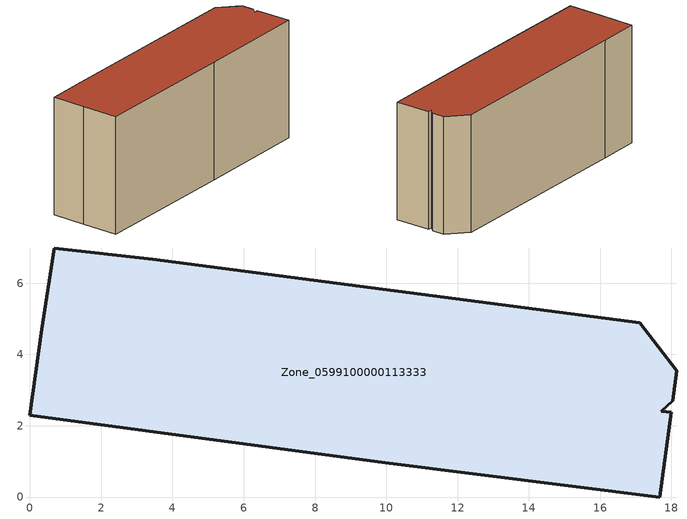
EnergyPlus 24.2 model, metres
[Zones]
Zone_0599100000113333
 floor ground (C_G): 9.97,0.96 0,2.29 0.33,4.71 0.68,6.99 3.44,6.67 17.11,4.88 18.14,3.54 18.03,2.7 17.71,2.41 17.99,2.38 17.67,0 z0
 wall outside (C_F): 3.44,6.67 0.68,6.99 0.33,4.71 0,2.29 9.97,0.96 17.67,0 17.99,2.38 17.71,2.41 18.03,2.7 18.14,3.54 17.11,4.88 3.44,6.67 z0:7.87
 roof outside (C_R): 18.03,2.7 18.14,3.54 17.11,4.88 3.44,6.67 0.68,6.99 0.33,4.71 0,2.29 9.97,0.96 17.67,0 17.99,2.38 17.71,2.41 z7.87
[BUILDING]
Pand.0599100000113333: North Axis=0; Terrain=City; Loads Convergence Tolerance Value=0.04; Temperature Convergence Tolerance Value=0.4; Solar Distribution=FullExterior; Maximum Number of Warmup Days=25; Minimum Number of Warmup Days=1
[Site:Location]
Rotterdam.The.Hague.AP_ZH_NLD Design_Conditions: Latitude=51.96; Longitude=4.45; Time Zone=1; Elevation=-4.5
[SITE:GROUNDTEMPERATURE:BUILDINGSURFACE]
18, 18, 18, 18, 18, 18, 18, 18, 18, 18, 18, 18
[MATERIAL] Thermal Absorptance=0.9; Solar Absorptance=0.7; Visible Absorptance=0.7
Name | Roughness | Thickness | Conductivity | Density | Specific Heat
G.TC.1946 | MediumSmooth | 0.15 | 1 | 540 | 1210
F.TC.1946 | Rough | 0.3 | 0.857143 | 1920 | 840
R.TC.1946 | MediumRough | 0.2 | 0.909091 | 1500 | 1000
[CONSTRUCTION]
C_G: G.TC.1946
C_F: F.TC.1946
C_R: R.TC.1946
[ZONE]
Zone_0599100000113333: Type=1; Multiplier=1; Ceiling Height=Autocalculate; Volume=Autocalculate; Floor Area=autocalculate; Part of Total Floor Area=Yes
[ZONEINFILTRATION:DESIGNFLOWRATE]
Infil_Zone_0599100000113333: Zone or ZoneList or Space or SpaceList=Zone_0599100000113333; Schedule=AlwaysOn; Design Flow Rate Calculation Method=Flow/Area; Flow Rate per Floor Area=0.003; Constant Term Coefficient=1; Temperature Term Coefficient=0; Velocity Term Coefficient=0; Velocity Squared Term Coefficient=0
[HVACTEMPLATE:ZONE:IDEALLOADSAIRSYSTEM]
Zone_0599100000113333: Maximum Heating Supply Air Temperature=50; Minimum Cooling Supply Air Temperature=13; Maximum Heating Supply Air Humidity Ratio=0.0156; Minimum Cooling Supply Air Humidity Ratio=0.0077; Heating Limit=NoLimit; Cooling Limit=NoLimit; Dehumidification Control Type=ConstantSensibleHeatRatio; Cooling Sensible Heat Ratio=0.7; Dehumidification Setpoint=60; Humidification Control Type=None; Humidification Setpoint=30; Outdoor Air Method=None; Outdoor Air Flow Rate per Person=0.00944; Outdoor Air Flow Rate per Zone Floor Area=0; Outdoor Air Flow Rate per Zone=0; Demand Controlled Ventilation Type=None; Outdoor Air Economizer Type=NoEconomizer; Heat Recovery Type=None; Sensible Heat Recovery Effectiveness=0.7; Latent Heat Recovery Effectiveness=0.65
[ZONECONTROL:THERMOSTAT]
ThermostatControl_Zone_0599100000113333: Zone or ZoneList=Zone_0599100000113333; Control Type Schedule=DualSetpointControlType; Control 1=Thermostat_Zone_0599100000113333; Temperature Difference Between Cutout And Setpoint=0
[THERMOSTATSETPOINT:DUALSETPOINT]
Thermostat_Zone_0599100000113333: Heating Setpoint Temperature Schedule=HeatingSetpoint_Zone_0599100000113333; Cooling Setpoint Temperature Schedule=CoolingSetpoint_Zone_0599100000113333
[SCHEDULE:COMPACT]
HeatingSetpoint_Zone_0599100000113333: Through: 12/31, For: AllDays, Until: 24:00, 21
CoolingSetpoint_Zone_0599100000113333: Through: 12/31, For: AllDays, Until: 24:00, 24
DualSetpointControlType: Through: 12/31, For: AllDays, Until: 24:00, 4
AlwaysOn: Through: 12/31, For: AllDays, Until: 24:00, 1
